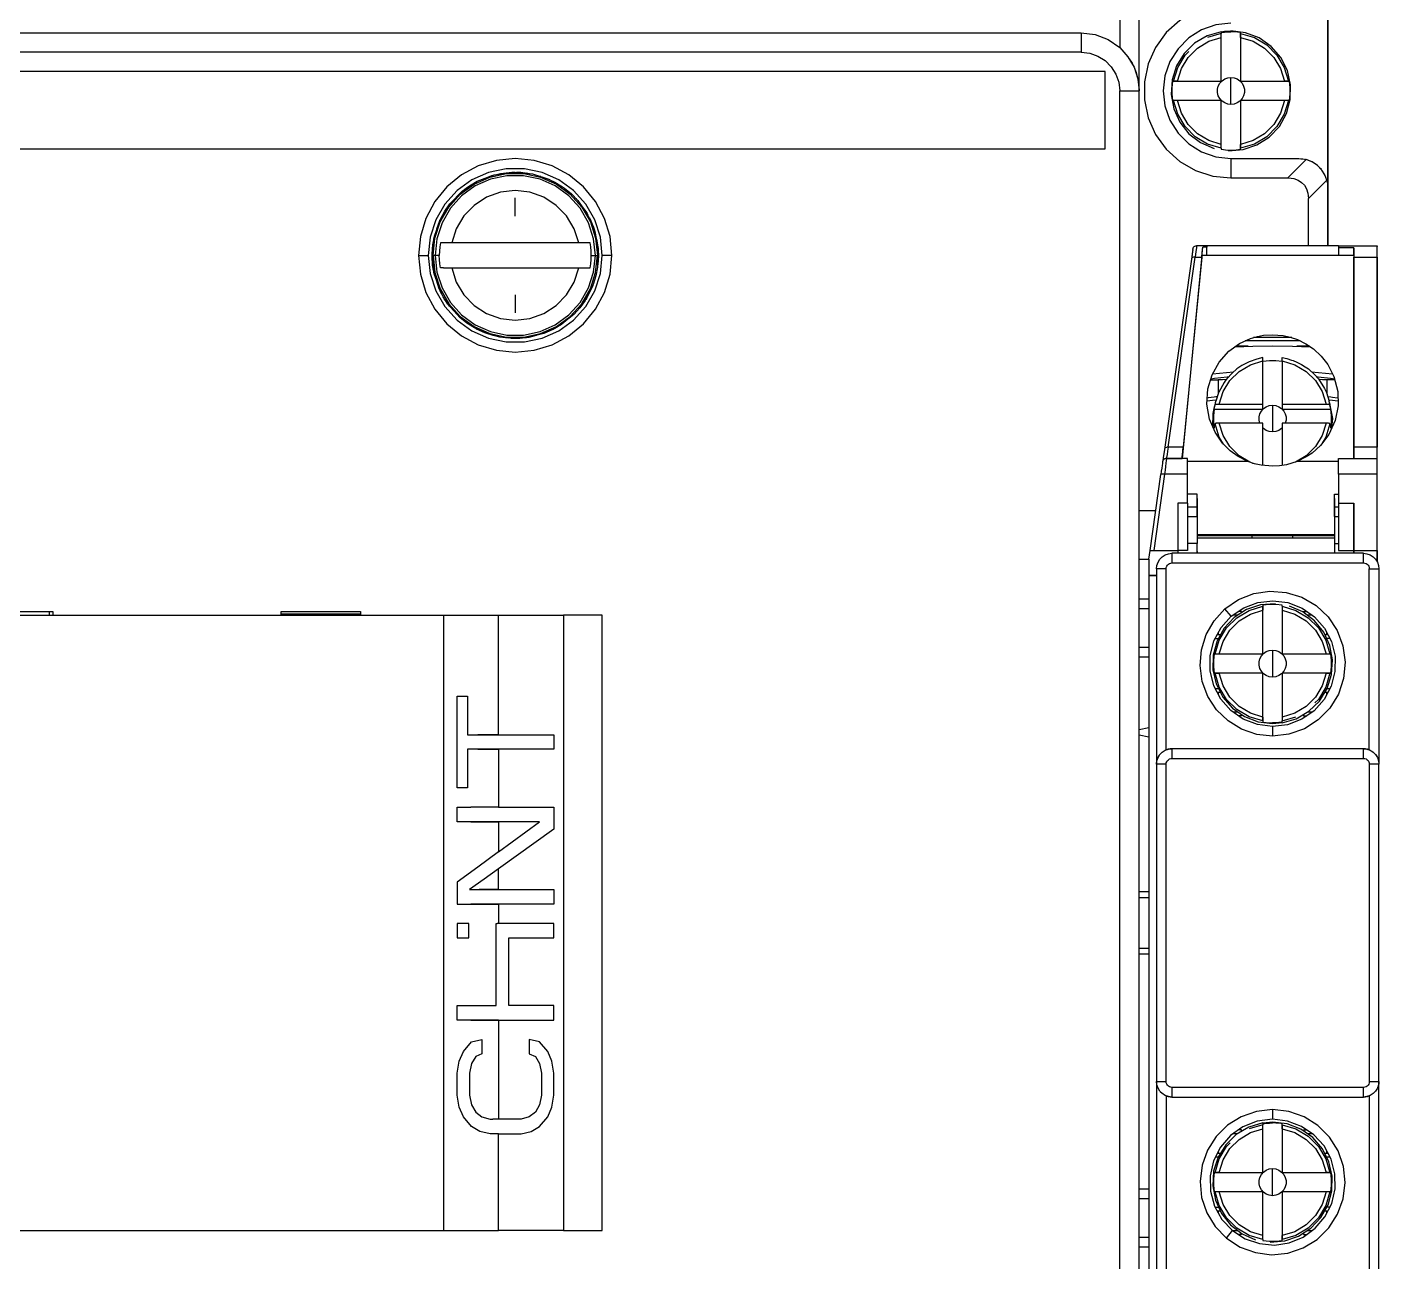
# Model space of a CAD drawing. Header units: millimetres. Extents: x 0 to 125, y 0 to 180.
# Drawn here: x 55.4 to 125.3, y 72.3 to 136.1 of the extents above; entities that cross this region are included whole.
import ezdxf

# ---------------------------------------------------------------- set-up
doc = ezdxf.new("R2010")
doc.units = ezdxf.units.MM

# ---------------------------------------------------------------- blocks, each defined once
blk = doc.blocks.new('CHINT_7200accf6e0c55f6a13e2ec68f27ea84_FACE_0')
at = {"color": 141, "linetype": 'Continuous', "true_color": 0x40d9ff}
for p, q in [((117.15, 135.859), (117.156, 135.82)), ((117.65, 135.9), (117.65, 135.86)), ((118.15, 135.563), (118.15, 135.766)), ((112.9, 46.8), (112.9, 132.8)), ((114.887, 133.3), (114.684, 133.3)), ((120.616, 133.3), (120.413, 133.3)), ((114.887, 132.3), (114.684, 132.3)), ((120.616, 132.3), (120.413, 132.3)), ((117.15, 129.834), (117.15, 130.037)), ((118.15, 129.834), (118.15, 130.037)), ((81.974, 128.373), (81.868, 128.401)), ((80.65, 126.332), (80.65, 127.278)), ((84.361, 124.95), (76.939, 124.95)), ((116.143, 124.214), (116.192, 124.715)), ((75.65, 124.3), (76.15, 124.3)), ((76.509, 124.3), (76.4, 124.3)), ((84.791, 124.3), (84.9, 124.3)), ((85.65, 124.3), (85.15, 124.3)), ((116.143, 124.214), (115.182, 114.386)), ((76.939, 123.65), (84.361, 123.65)), ((116.024, 123), (116.025, 123)), ((80.65, 122.268), (80.65, 121.322)), ((115.7, 119.685), (115.7, 119.646)), ((115.722, 119.874), (115.719, 119.874)), ((115.739, 120.048), (115.736, 120.048)), ((118.546, 119.6), (117.898, 119.6)), ((121.234, 119.874), (118.382, 119.874)), ((120.793, 120.048), (118.811, 120.048)), ((121.715, 119.6), (121.054, 119.6)), ((115.125, 113.8), (115.182, 114.386)), ((114.265, 113.794), (114.312, 113.8)), ((118.522, 113.649), (115.4, 113.649)), ((118.758, 113.568), (118.924, 113.517)), ((123.2, 113.649), (121.078, 113.649)), ((113.464, 109.05), (114.022, 112.979)), ((115.4, 111.3), (115.9, 111.3)), ((115.9, 111.741), (115.9, 110.8)), ((123, 110.8), (123, 111.741)), ((123, 111.3), (123.2, 111.3)), ((124, 111.5), (124, 108.9)), ((124, 109.05), (124, 111.5)), ((113.755, 111.1), (112.9, 111.1)), ((115.4, 110.8), (115.9, 110.8)), ((123, 110.8), (123.2, 110.8)), ((123, 109.85), (115.9, 109.85)), ((123, 109.8), (115.9, 109.8)), ((118.75, 109.7), (118.75, 109.8)), ((120.85, 109.7), (120.85, 109.8)), ((124, 109.8), (124, 108.9)), ((113.4, 108.6), (113.464, 109.05)), ((115.9, 109.7), (123, 109.7)), ((124, 108.9), (124, 109.05)), ((112.9, 108.6), (113.4, 108.6)), ((113.4, 108.6), (113.4, 107.75)), ((115.7, 108.9), (115.7, 108.9)), ((115.9, 108.986), (115.9, 108.9)), ((123.7, 108.9), (123.7, 108.9)), ((113.4, 107.75), (113.413, 107.75)), ((113.4, 107.75), (113.4, 71.85)), ((112.9, 106.55), (113.4, 106.55)), ((56.55, 105.9), (56.55, 105.7)), ((72.65, 105.75), (68.55, 105.75)), ((76.933, 105.7), (76.933, 73.9)), ((112.9, 106.05), (113.4, 106.05)), ((117.663, 105.649), (117.334, 106.025)), ((117.999, 105.7), (117.739, 105.7)), ((119.3, 106.166), (119.3, 105.963)), ((120.3, 106.166), (120.3, 105.963)), ((121.855, 105.7), (121.596, 105.7)), ((116.837, 104.5), (117.002, 104.5)), ((116.944, 104.7), (117.114, 104.7)), ((116.992, 104.791), (116.992, 104.7)), ((122.498, 104.7), (122.657, 104.7)), ((122.761, 104.5), (122.589, 104.5)), ((122.608, 104.7), (122.608, 104.794)), ((112.9, 104.05), (113.4, 104.05)), ((112.9, 103.55), (113.4, 103.55)), ((116.834, 103.7), (117.037, 103.7)), ((122.563, 103.7), (122.766, 103.7)), ((116.834, 102.7), (117.037, 102.7)), ((122.563, 102.7), (122.766, 102.7)), ((117.009, 101.9), (116.84, 101.9)), ((117.111, 101.7), (116.944, 101.7)), ((116.992, 101.7), (116.992, 101.607)), ((122.657, 101.7), (122.49, 101.7)), ((122.608, 101.607), (122.608, 101.7)), ((122.762, 101.9), (122.613, 101.9)), ((117.744, 100.7), (118.006, 100.7)), ((121.62, 100.7), (121.858, 100.7)), ((119.3, 100.437), (119.3, 100.234)), ((119.8, 100.1), (119.8, 100.14)), ((119.8, 99.95), (119.8, 99.45)), ((120.3, 100.141), (120.294, 100.18)), ((112.9, 99.8), (113.4, 99.9)), ((113.4, 99.4), (112.9, 99.5)), ((113.9, 98.385), (113.9, 98.38)), ((125.2, 98.384), (125.2, 98.38)), ((125.3, 81.6), (125.3, 98)), ((113.4, 91.4), (112.9, 91.4)), ((113.4, 91.1), (112.9, 91.1)), ((112.9, 88.5), (113.4, 88.5)), ((112.9, 88.2), (113.4, 88.2)), ((113.9, 81.22), (113.9, 81.216)), ((125.2, 81.22), (125.2, 81.215)), ((124, 80.8), (124, 80.8)), ((119.8, 80.15), (119.8, 79.65)), ((119.3, 79.459), (119.306, 79.42)), ((119.8, 79.5), (119.8, 79.46)), ((120.3, 79.163), (120.3, 79.366)), ((117.98, 78.9), (117.748, 78.9)), ((121.861, 78.9), (121.594, 78.9)), ((116.843, 77.7), (116.987, 77.7)), ((116.944, 77.9), (117.11, 77.9)), ((116.992, 77.996), (116.992, 77.9)), ((122.489, 77.9), (122.657, 77.9)), ((122.591, 77.7), (122.765, 77.7)), ((122.608, 77.9), (122.608, 77.992)), ((117.037, 76.9), (116.834, 76.9)), ((122.766, 76.9), (122.563, 76.9)), ((112.9, 76.05), (113.4, 76.05)), ((112.9, 75.55), (113.4, 75.55)), ((117.037, 75.9), (116.834, 75.9)), ((122.766, 75.9), (122.563, 75.9)), ((116.83, 75.1), (117.011, 75.1)), ((117.102, 74.9), (116.943, 74.9)), ((116.992, 74.9), (116.992, 74.812)), ((122.658, 74.9), (122.486, 74.9)), ((122.758, 75.1), (122.598, 75.1)), ((122.608, 74.801), (122.608, 74.9)), ((112.9, 73.55), (113.4, 73.55)), ((117.412, 73.509), (117.731, 73.894)), ((117.725, 73.9), (118.004, 73.9)), ((119.3, 73.434), (119.3, 73.637)), ((120.3, 73.434), (120.3, 73.637)), ((121.601, 73.9), (121.849, 73.9)), ((112.9, 73.05), (113.4, 73.05))]:
    blk.add_line(p, q, dxfattribs=at)
for points in [[(122.65, 141.3), (122.65, 137.8), (122.65, 127.8)], [(112.9, 132.8), (112.9, 139.8), (111.9, 139.8), (111.9, 135.036)], [(122.65, 127.8), (122.65, 124.8), (122.65, 137.8)], [(117.65, 137.3), (116.714, 137.202), (115.82, 136.911), (115.005, 136.441), (114.306, 135.811), (113.753, 135.05), (113.37, 134.191), (113.175, 133.27), (113.175, 132.33), (113.37, 131.409), (113.753, 130.55), (114.306, 129.789), (115.005, 129.159), (115.82, 128.689), (116.714, 128.398), (117.65, 128.3)], [(117.65, 136.3), (116.871, 136.212), (116.131, 135.953), (115.468, 135.536), (114.914, 134.982), (114.497, 134.319), (114.238, 133.579), (114.15, 132.8), (114.238, 132.021), (114.497, 131.281), (114.914, 130.618), (115.468, 130.064), (116.131, 129.647), (116.871, 129.388), (117.65, 129.3)], [(109.9, 134.8), (15.4, 134.8), (15.4, 135.8), (109.9, 135.8), (109.9, 134.8)], [(109.9, 135.8), (110.623, 135.712), (111.303, 135.452), (111.9, 135.036)], [(117.15, 135.859), (116.423, 135.647), (115.77, 135.265), (115.228, 134.735), (114.831, 134.091), (114.603, 133.369), (114.556, 132.613), (114.693, 131.869), (115.007, 131.18), (115.479, 130.587), (116.08, 130.127), (116.775, 129.826)], [(117.15, 135.563), (117.15, 135.766), (116.439, 135.553)], [(117.15, 135.859), (117.316, 135.882), (117.483, 135.895), (117.65, 135.9)], [(117.156, 135.82), (117.154, 135.82), (117.152, 135.819), (117.15, 135.819), (117.15, 135.766)], [(117.15, 135.563), (117.15, 135.602), (117.15, 135.639), (117.15, 135.68), (117.15, 135.715), (117.15, 135.741), (117.15, 135.759), (117.15, 135.766)], [(117.156, 135.82), (117.32, 135.842), (117.485, 135.856), (117.65, 135.86)], [(117.522, 129.703), (118.276, 129.764), (118.994, 130.006), (119.631, 130.415), (120.15, 130.967), (120.52, 131.627), (120.718, 132.358), (120.734, 133.115), (120.566, 133.853), (120.223, 134.528), (119.728, 135.101), (119.108, 135.536), (118.401, 135.808), (117.65, 135.9)], [(118.15, 135.766), (118.15, 135.819), (117.984, 135.842), (117.817, 135.855), (117.65, 135.86)], [(118.15, 135.766), (118.15, 135.761), (118.15, 135.748), (118.15, 135.724), (118.15, 135.693), (118.15, 135.653), (118.15, 135.609), (118.15, 135.563)], [(118.15, 135.766), (118.861, 135.553), (119.498, 135.173), (120.023, 134.648), (120.403, 134.011), (120.616, 133.3)], [(111.9, 135.036), (112.26, 134.653), (112.292, 134.603)], [(111.9, 135.036), (112.323, 134.569), (112.639, 134.025), (112.834, 133.426), (112.9, 132.8)], [(114.887, 133.3), (117.15, 133.3), (117.15, 135.563)], [(114.887, 133.3), (115.088, 133.949), (115.439, 134.531), (115.919, 135.011), (116.501, 135.362), (117.15, 135.563)], [(118.15, 135.563), (118.15, 133.3), (120.413, 133.3)], [(118.15, 135.563), (118.799, 135.362), (119.381, 135.011), (119.861, 134.531), (120.212, 133.949), (120.413, 133.3)], [(109.9, 134.8), (110.345, 134.75), (110.768, 134.602), (111.147, 134.364), (111.464, 134.047), (111.702, 133.668), (111.85, 133.245), (111.9, 132.8)], [(112.386, 134.459), (112.538, 134.229), (112.591, 134.108)], [(114.684, 133.3), (114.897, 134.011), (115.277, 134.648), (115.463, 134.828)], [(111.15, 129.8), (111.15, 133.8), (14.15, 133.8), (14.15, 126.8), (34.15, 126.8), (35.882, 129.8), (111.15, 129.8)], [(112.674, 133.915), (112.743, 133.757), (112.798, 133.538)], [(117.65, 132.1), (117.482, 132.12), (117.325, 132.18), (117.186, 132.276), (117.074, 132.402), (116.995, 132.552), (116.955, 132.716), (116.955, 132.884), (116.995, 133.048), (117.074, 133.198), (117.186, 133.324), (117.325, 133.42), (117.482, 133.48), (117.65, 133.5)], [(117.65, 133.5), (117.818, 133.48), (117.975, 133.42), (118.114, 133.324), (118.226, 133.198), (118.305, 133.048), (118.345, 132.884), (118.345, 132.716), (118.305, 132.552), (118.226, 132.402), (118.114, 132.276), (117.975, 132.18), (117.818, 132.12), (117.65, 132.1)], [(117.65, 132.1), (117.65, 132.8), (117.65, 133.5)], [(112.9, 46.8), (111.9, 46.8), (111.9, 132.8), (112.9, 132.8)], [(112.84, 133.364), (112.862, 133.278), (112.9, 132.8)], [(114.684, 133.3), (114.631, 133.3), (114.595, 132.967), (114.595, 132.633), (114.631, 132.3), (114.684, 132.3)], [(114.684, 133.3), (114.689, 133.3), (114.702, 133.3), (114.726, 133.3), (114.757, 133.3), (114.797, 133.3), (114.841, 133.3), (114.887, 133.3)], [(120.413, 133.3), (120.452, 133.3), (120.489, 133.3), (120.53, 133.3), (120.565, 133.3), (120.591, 133.3), (120.609, 133.3), (120.616, 133.3)], [(120.616, 132.3), (120.669, 132.3), (120.705, 132.633), (120.705, 132.967), (120.669, 133.3), (120.616, 133.3)], [(114.887, 132.3), (114.848, 132.3), (114.811, 132.3), (114.77, 132.3), (114.735, 132.3), (114.709, 132.3), (114.691, 132.3), (114.684, 132.3)], [(117.15, 129.834), (116.439, 130.047), (115.802, 130.427), (115.277, 130.952), (114.897, 131.589), (114.684, 132.3)], [(117.15, 130.037), (117.15, 132.3), (114.887, 132.3)], [(117.15, 130.037), (116.501, 130.238), (115.919, 130.589), (115.439, 131.069), (115.088, 131.651), (114.887, 132.3)], [(120.413, 132.3), (118.15, 132.3), (118.15, 130.037)], [(120.413, 132.3), (120.212, 131.651), (119.861, 131.069), (119.381, 130.589), (118.799, 130.238), (118.15, 130.037)], [(120.616, 132.3), (120.403, 131.589), (120.023, 130.952), (119.498, 130.427), (118.861, 130.047), (118.15, 129.834)], [(120.616, 132.3), (120.611, 132.3), (120.598, 132.3), (120.574, 132.3), (120.543, 132.3), (120.503, 132.3), (120.459, 132.3), (120.413, 132.3)], [(117.15, 129.834), (117.15, 129.839), (117.15, 129.852), (117.15, 129.876), (117.15, 129.907), (117.15, 129.947), (117.15, 129.991), (117.15, 130.037)], [(118.15, 130.037), (118.15, 129.998), (118.15, 129.961), (118.15, 129.92), (118.15, 129.885), (118.15, 129.859), (118.15, 129.841), (118.15, 129.834)], [(85.65, 124.3), (85.554, 125.275), (85.269, 126.213), (84.807, 127.078), (84.185, 127.835), (83.428, 128.457), (82.563, 128.919), (81.625, 129.204), (80.65, 129.3), (79.675, 129.204), (78.737, 128.919), (77.872, 128.457), (77.115, 127.835), (76.493, 127.078), (76.031, 126.213), (75.746, 125.275), (75.65, 124.3)], [(117.15, 129.834), (117.15, 129.781), (117.483, 129.745), (117.817, 129.745), (118.15, 129.781), (118.15, 129.834)], [(117.65, 129.3), (117.65, 128.3), (120.589, 128.3), (121.538, 129.249)], [(117.65, 129.3), (121.15, 129.3), (121.26, 129.296), (121.369, 129.284), (121.538, 129.249)], [(85.15, 124.3), (85.052, 125.236), (84.761, 126.13), (84.291, 126.945), (83.661, 127.644), (82.9, 128.197), (82.041, 128.58), (81.12, 128.775), (80.18, 128.775), (79.259, 128.58), (78.4, 128.197), (77.639, 127.644), (77.009, 126.945), (76.539, 126.13), (76.248, 125.236), (76.15, 124.3)], [(80.65, 128.527), (80.65, 128.554), (80.65, 128.58), (80.65, 128.595), (80.65, 128.6), (81.542, 128.507), (82.394, 128.23), (83.195, 127.766), (83.553, 127.472), (83.878, 127.141), (84.411, 126.385), (84.613, 125.968), (84.77, 125.531), (84.938, 124.621), (84.907, 123.696), (84.818, 123.241), (84.679, 122.799), (84.265, 121.971), (83.993, 121.596), (83.683, 121.251), (82.961, 120.673), (82.557, 120.446), (82.131, 120.263), (81.233, 120.04), (80.307, 120.014), (79.848, 120.075), (79.398, 120.186), (78.547, 120.55), (78.155, 120.798), (77.792, 121.087), (77.171, 121.772), (76.919, 122.161), (76.711, 122.576), (76.433, 123.458), (76.351, 124.38), (76.384, 124.843), (76.468, 125.299), (76.778, 126.17), (77.002, 126.576), (77.268, 126.956), (77.914, 127.618), (78.288, 127.893), (78.688, 128.126), (79.552, 128.457), (80.467, 128.596), (80.65, 128.594)], [(121.499, 129.257), (121.484, 129.262), (121.46, 129.265)], [(122.599, 128.188), (122.499, 128.455), (122.354, 128.695), (122.128, 128.937), (121.854, 129.125), (121.538, 129.249)], [(121.826, 129.136), (121.801, 129.151), (121.665, 129.199)], [(122.105, 128.953), (122.085, 128.973), (121.971, 129.045)], [(122.336, 128.714), (122.323, 128.735), (122.229, 128.829)], [(76.4, 124.3), (76.493, 125.184), (76.767, 126.029), (77.212, 126.798), (77.806, 127.458), (78.525, 127.981), (79.337, 128.342), (80.206, 128.527), (81.094, 128.527), (81.963, 128.342), (82.775, 127.981), (83.494, 127.458), (84.088, 126.798), (84.533, 126.029), (84.807, 125.184), (84.9, 124.3)], [(84.791, 124.3), (84.7, 125.161), (84.433, 125.984), (84, 126.734), (83.421, 127.377), (82.72, 127.886), (81.93, 128.238), (81.083, 128.418), (80.217, 128.418), (79.37, 128.238), (78.58, 127.886), (77.879, 127.377), (77.3, 126.734), (76.867, 125.984), (76.6, 125.161), (76.509, 124.3)], [(78.434, 127.978), (78.578, 128.068), (78.612, 128.082)], [(79.063, 128.27), (79.433, 128.424), (79.518, 128.444)], [(79.611, 128.466), (79.884, 128.531), (80.344, 128.589), (80.406, 128.587)], [(80.714, 128.593), (80.931, 128.591), (81.391, 128.536), (81.464, 128.515)], [(81.209, 128.557), (81.268, 128.555), (81.304, 128.546)], [(81.948, 128.375), (82.28, 128.279), (82.358, 128.242)], [(82.446, 128.2), (82.699, 128.08), (83.094, 127.838), (83.141, 127.797)], [(120.589, 128.3), (120.755, 128.291), (120.905, 128.266), (121.123, 128.19), (121.303, 128.074), (121.447, 127.923), (121.557, 127.737), (121.626, 127.511), (121.65, 127.239)], [(121.65, 124.8), (121.65, 127.239), (122.599, 128.188)], [(122.509, 128.428), (122.501, 128.451), (122.5, 128.453)], [(122.599, 128.188), (122.623, 128.083), (122.64, 127.976), (122.65, 127.8)], [(122.613, 128.125), (122.612, 128.134), (122.61, 128.142)], [(83.932, 124.95), (83.698, 125.679), (83.305, 126.335), (82.773, 126.885), (82.13, 127.3), (81.41, 127.558), (80.65, 127.645), (79.89, 127.558), (79.17, 127.3), (78.527, 126.885), (77.995, 126.335), (77.602, 125.679), (77.368, 124.95)], [(77.55, 127.244), (77.82, 127.537), (77.889, 127.591)], [(78.051, 127.718), (78.185, 127.823), (78.238, 127.856)], [(83.749, 127.272), (83.794, 127.233), (83.817, 127.203)], [(77.162, 126.805), (77.192, 126.856), (77.218, 126.884)], [(84.11, 126.812), (84.349, 126.492), (84.39, 126.415)], [(76.602, 125.677), (76.726, 126.058), (76.757, 126.112)], [(84.485, 126.232), (84.564, 126.081), (84.586, 126.023)], [(84.671, 125.808), (84.733, 125.65), (84.74, 125.614)], [(76.435, 125.118), (76.44, 125.177), (76.452, 125.212)], [(84.843, 125.136), (84.927, 124.745), (84.931, 124.658)], [(76.939, 124.95), (76.779, 124.95), (76.749, 124.734), (76.731, 124.518), (76.724, 124.3)], [(77.368, 124.95), (77.139, 124.95), (76.939, 124.95)], [(83.932, 124.95), (83.256, 124.95), (82.562, 124.95), (82.002, 124.95), (81.519, 124.95), (81.267, 124.95), (81.045, 124.95), (80.84, 124.95), (80.639, 124.95), (80.427, 124.95), (80.207, 124.95), (79.962, 124.95), (79.681, 124.95), (79.137, 124.95), (78.502, 124.95), (77.964, 124.95), (77.368, 124.95)], [(84.361, 124.95), (84.161, 124.95), (83.932, 124.95)], [(84.576, 124.3), (84.569, 124.518), (84.551, 124.734), (84.521, 124.95), (84.361, 124.95)], [(84.936, 124.562), (84.95, 124.282), (84.923, 123.819), (84.909, 123.758)], [(115.673, 124.607), (115.601, 124.101), (114.205, 114.272)], [(115.673, 124.607), (115.662, 124.533), (115.637, 124.359), (115.601, 124.101)], [(115.673, 124.607), (115.676, 124.628), (115.688, 124.674), (115.711, 124.716), (115.743, 124.751), (115.782, 124.778), (115.826, 124.794), (115.874, 124.8)], [(115.874, 124.8), (115.871, 124.777), (115.86, 124.694), (115.835, 124.501), (115.799, 124.214)], [(123.2, 124.8), (116.4, 124.8), (115.874, 124.8)], [(116.143, 124.214), (116.18, 124.595), (116.192, 124.715)], [(116.143, 124.214), (116.164, 124.428), (116.18, 124.595)], [(116.4, 124.3), (116.4, 124.715), (116.192, 124.715)], [(116.4, 124.8), (116.4, 124.791), (116.4, 124.762), (116.4, 124.715)], [(123.2, 124.8), (125.2, 124.8), (125.2, 124.762)], [(123.2, 124.8), (123.2, 124.787), (123.2, 124.748), (123.2, 124.684)], [(124, 124.684), (123.2, 124.684), (123.2, 124.3)], [(124, 124.684), (124, 124.3), (124, 124.564), (124, 124.684)], [(124, 124.564), (124, 124.407), (124, 124.214)], [(125.2, 109.05), (125.2, 108.48), (125.2, 124.762)], [(125.2, 124.214), (125.2, 124.463), (125.2, 124.648), (125.2, 124.762)], [(75.65, 124.3), (75.746, 123.325), (76.031, 122.387), (76.493, 121.522), (77.115, 120.765), (77.872, 120.143), (78.737, 119.681), (79.675, 119.396), (80.65, 119.3), (81.625, 119.396), (82.563, 119.681), (83.428, 120.143), (84.185, 120.765), (84.807, 121.522), (85.269, 122.387), (85.554, 123.325), (85.65, 124.3)], [(76.15, 124.3), (76.248, 123.364), (76.539, 122.47), (77.009, 121.655), (77.639, 120.956), (78.4, 120.403), (79.259, 120.02), (80.18, 119.825), (81.12, 119.825), (82.041, 120.02), (82.9, 120.403), (83.661, 120.956), (84.291, 121.655), (84.761, 122.47), (85.052, 123.364), (85.15, 124.3)], [(76.428, 123.517), (76.38, 123.794), (76.35, 124.256), (76.356, 124.318)], [(76.4, 124.3), (76.493, 123.416), (76.767, 122.571), (77.212, 121.802), (77.806, 121.142), (78.525, 120.619), (79.337, 120.258), (80.206, 120.073), (81.094, 120.073), (81.963, 120.258), (82.775, 120.619), (83.494, 121.142), (84.088, 121.802), (84.533, 122.571), (84.807, 123.416), (84.9, 124.3)], [(76.509, 124.3), (76.6, 123.439), (76.867, 122.616), (77.3, 121.866), (77.879, 121.223), (78.58, 120.714), (79.37, 120.362), (80.217, 120.182), (81.083, 120.182), (81.93, 120.362), (82.72, 120.714), (83.421, 121.223), (84, 121.866), (84.433, 122.616), (84.7, 123.439), (84.791, 124.3)], [(76.724, 124.3), (76.619, 124.3), (76.547, 124.3), (76.509, 124.3)], [(76.939, 123.65), (76.779, 123.65), (76.749, 123.866), (76.731, 124.082), (76.724, 124.3)], [(84.361, 123.65), (84.521, 123.65), (84.551, 123.866), (84.569, 124.082), (84.576, 124.3)], [(84.576, 124.3), (84.681, 124.3), (84.753, 124.3), (84.791, 124.3)], [(115.182, 114.386), (114.403, 114.386), (115.799, 124.214), (116.143, 124.214)], [(124, 124.3), (116.151, 124.3), (115.133, 113.8)], [(115.799, 124.214), (115.75, 124.213), (115.705, 124.204), (115.665, 124.187), (115.633, 124.163), (115.611, 124.134), (115.601, 124.101)], [(124, 114.386), (124, 124.214), (125.2, 124.214), (125.2, 114.386), (124, 114.386)], [(124, 124.214), (124, 113.8), (124, 113.838), (124, 113.952), (124, 114.137), (124, 114.386)], [(76.59, 122.959), (76.459, 123.337), (76.444, 123.423)], [(76.939, 123.65), (77.139, 123.65), (77.368, 123.65)], [(77.368, 123.65), (78.044, 123.65), (78.738, 123.65), (79.298, 123.65), (79.781, 123.65), (80.033, 123.65), (80.255, 123.65), (80.46, 123.65), (80.661, 123.65), (80.873, 123.65), (81.093, 123.65), (81.338, 123.65), (81.619, 123.65), (82.163, 123.65), (82.798, 123.65), (83.336, 123.65), (83.932, 123.65)], [(77.368, 123.65), (77.602, 122.921), (77.995, 122.265), (78.527, 121.715), (79.17, 121.3), (79.89, 121.042), (80.65, 120.955), (81.41, 121.042), (82.13, 121.3), (82.773, 121.715), (83.305, 122.265), (83.698, 122.921), (83.932, 123.65)], [(83.932, 123.65), (84.161, 123.65), (84.361, 123.65)], [(76.843, 122.313), (76.763, 122.462), (76.75, 122.497)], [(84.653, 122.746), (84.548, 122.486), (84.33, 122.076), (84.293, 122.027)], [(84.734, 122.974), (84.721, 122.916), (84.698, 122.858)], [(77.079, 121.915), (76.983, 122.055), (76.953, 122.109)], [(77.522, 121.385), (77.246, 121.673), (77.196, 121.745)], [(77.936, 120.972), (77.887, 121.005), (77.861, 121.032)], [(83.368, 121), (83.064, 120.742), (82.989, 120.697)], [(83.806, 121.388), (83.77, 121.341), (83.741, 121.317)], [(79.343, 120.21), (79.077, 120.298), (78.655, 120.491), (78.604, 120.525)], [(82.401, 120.379), (82.247, 120.307), (82.211, 120.297)], [(82.813, 120.59), (82.667, 120.502), (82.611, 120.476)], [(79.576, 120.143), (79.517, 120.152), (79.458, 120.171)], [(81.173, 120.038), (80.894, 120.007), (80.431, 120.006), (80.369, 120.015)], [(81.74, 120.166), (81.355, 120.058), (81.269, 120.049)], [(118.522, 113.649), (118.015, 113.907), (117.61, 114.199), (117.209, 114.598), (116.824, 115.156), (116.539, 115.836), (116.406, 116.601), (116.455, 117.41), (116.67, 118.128), (117.038, 118.783), (117.54, 119.34), (118.085, 119.736), (118.657, 120.002), (119.014, 120.108), (119.334, 120.168), (119.8, 120.2), (120.352, 120.155), (120.716, 120.074), (121.09, 119.946), (121.526, 119.729), (121.91, 119.466), (122.31, 119.094), (122.65, 118.654), (122.965, 118.042), (123.167, 117.272), (123.189, 116.522), (123.038, 115.764), (122.711, 115.043), (122.279, 114.473), (121.845, 114.083), (121.544, 113.882), (121.078, 113.649)], [(117.849, 119.564), (118.772, 119.612), (119.8, 119.629), (120.828, 119.612), (121.768, 119.564)], [(119.3, 118.844), (119.3, 118.882), (119.3, 118.917), (119.3, 118.954), (119.3, 118.982), (119.3, 119.002), (119.3, 119.012), (119.3, 119.013), (118.978, 118.941), (118.59, 118.803), (118.217, 118.61), (117.953, 118.429), (117.704, 118.216), (117.43, 117.914), (117.429, 117.913), (117.356, 117.817), (117.3, 117.737), (117.025, 117.233), (117.007, 117.193), (116.872, 116.767)], [(117.037, 116.616), (119.3, 116.616), (119.3, 118.844)], [(117.037, 116.616), (117.238, 117.255), (117.589, 117.828), (118.069, 118.301), (118.651, 118.647), (119.3, 118.844)], [(119.3, 118.836), (119.633, 118.872), (119.967, 118.872), (120.3, 118.836)], [(120.3, 118.844), (120.3, 118.889), (120.3, 118.93), (120.3, 118.964), (120.3, 118.99), (120.3, 119.006), (120.3, 119.012), (120.3, 119.013), (120.537, 118.964), (120.784, 118.891), (120.87, 118.86), (120.905, 118.847), (121.014, 118.802), (121.016, 118.801), (121.022, 118.798), (121.299, 118.66), (121.486, 118.544), (121.649, 118.428), (121.65, 118.427), (121.967, 118.145), (122.172, 117.912), (122.489, 117.418), (122.553, 117.284), (122.586, 117.205), (122.728, 116.767)], [(120.3, 118.844), (120.3, 116.616), (122.563, 116.616)], [(120.3, 118.844), (120.949, 118.647), (121.531, 118.301), (122.011, 117.828), (122.362, 117.255), (122.563, 116.616)], [(116.699, 118.18), (117.421, 118.253), (117.776, 118.277)], [(121.817, 118.278), (122.179, 118.253), (122.894, 118.18)], [(116.592, 117.868), (116.992, 117.864), (116.992, 117.146)], [(116.61, 117.926), (116.806, 117.953), (117.447, 118.02), (117.531, 118.026)], [(117.4, 117.876), (117.218, 117.866), (116.992, 117.864)], [(122.072, 118.025), (122.153, 118.02), (122.794, 117.953), (122.996, 117.925)], [(122.608, 117.864), (122.382, 117.866), (122.195, 117.876)], [(123.011, 117.868), (122.608, 117.864), (122.608, 117.14)], [(116.889, 116.82), (116.699, 116.801), (116.416, 116.761)], [(116.942, 116.988), (116.871, 116.981), (116.788, 116.971), (116.785, 116.97), (116.478, 116.93), (116.425, 116.923)], [(116.717, 115.412), (116.732, 116.125), (116.782, 116.387), (116.8, 116.465), (116.813, 116.519), (116.819, 116.545), (116.826, 116.573), (116.866, 116.742), (116.872, 116.767)], [(116.781, 116.355), (116.834, 116.582), (116.872, 116.767)], [(123.177, 116.923), (123.151, 116.926), (122.9, 116.96), (122.818, 116.97), (122.657, 116.987)], [(123.182, 116.761), (122.901, 116.801), (122.711, 116.82)], [(122.819, 116.355), (122.766, 116.582), (122.728, 116.767)], [(122.869, 115.39), (122.908, 115.876), (122.818, 116.386), (122.796, 116.478), (122.784, 116.529), (122.769, 116.593), (122.744, 116.7), (122.728, 116.767)], [(116.781, 116.355), (116.754, 116.028), (116.745, 115.698), (116.781, 115.371), (116.834, 115.598)], [(116.781, 116.355), (119.3, 116.355), (119.3, 116.616)], [(116.834, 116.582), (116.839, 116.589), (116.852, 116.595), (116.876, 116.602), (116.907, 116.608), (116.947, 116.612), (116.991, 116.615), (117.037, 116.616)], [(119.142, 115.631), (119.105, 115.78), (119.105, 115.946), (119.145, 116.107), (119.224, 116.255), (119.336, 116.379), (119.475, 116.473), (119.632, 116.532), (119.8, 116.552)], [(119.8, 116.552), (119.968, 116.532), (120.125, 116.473), (120.264, 116.379), (120.376, 116.255), (120.455, 116.107), (120.495, 115.946), (120.495, 115.78), (120.458, 115.631)], [(119.8, 116.552), (119.8, 115.776), (119.8, 115.174)], [(120.3, 116.616), (120.3, 116.355), (122.819, 116.355)], [(122.563, 116.616), (122.602, 116.615), (122.639, 116.613), (122.68, 116.609), (122.715, 116.604), (122.741, 116.598), (122.759, 116.59), (122.766, 116.582)], [(122.766, 115.598), (122.819, 115.371), (122.855, 115.698), (122.855, 116.028), (122.819, 116.355)], [(117.037, 115.631), (116.998, 115.63), (116.961, 115.628), (116.92, 115.625), (116.885, 115.619), (116.859, 115.613), (116.841, 115.605), (116.834, 115.598)], [(117.257, 114.55), (117.047, 114.898), (116.834, 115.598)], [(119.3, 113.443), (119.3, 115.631), (117.037, 115.631)], [(118.633, 113.611), (118.069, 113.946), (117.589, 114.419), (117.238, 114.992), (117.037, 115.631)], [(119.8, 115.174), (119.632, 115.194), (119.475, 115.253), (119.336, 115.347), (119.3, 115.387)], [(120.3, 115.387), (120.264, 115.347), (120.125, 115.253), (119.968, 115.194), (119.8, 115.174)], [(122.563, 115.631), (120.3, 115.631), (120.3, 113.441)], [(122.563, 115.631), (122.362, 114.992), (122.011, 114.419), (121.531, 113.946), (120.98, 113.619)], [(122.766, 115.598), (122.553, 114.898), (122.364, 114.585)], [(122.766, 115.598), (122.761, 115.604), (122.748, 115.61), (122.724, 115.617), (122.693, 115.623), (122.653, 115.627), (122.609, 115.63), (122.563, 115.631)], [(114.205, 114.272), (114.173, 114.047), (114.146, 113.855), (114.122, 113.687), (114.114, 113.628)], [(114.403, 114.386), (114.355, 114.385), (114.31, 114.376), (114.27, 114.359), (114.238, 114.335), (114.216, 114.305), (114.205, 114.272)], [(114.312, 113.8), (115.125, 113.8), (115.127, 113.826), (115.134, 113.899), (115.153, 114.091), (115.182, 114.386)], [(114.403, 114.386), (114.371, 114.181), (114.344, 114.006), (114.32, 113.853), (114.312, 113.8)], [(125.2, 113.8), (125.2, 113.838), (125.2, 113.952), (125.2, 114.137), (125.2, 114.386)], [(114.114, 113.628), (114.111, 113.608), (114.102, 113.545), (114.087, 113.44), (114.067, 113.301), (114.045, 113.143), (114.022, 112.979)], [(114.312, 113.8), (114.265, 113.794), (114.22, 113.778), (114.181, 113.751), (114.149, 113.716), (114.126, 113.674), (114.114, 113.628)], [(114.312, 113.8), (114.309, 113.775), (114.3, 113.696), (114.285, 113.564), (114.265, 113.391), (114.243, 113.193), (114.22, 112.989)], [(115.4, 112.989), (115.4, 113.208), (115.4, 113.405), (115.4, 113.571), (115.4, 113.696), (115.4, 113.774), (115.4, 113.8), (114.312, 113.8)], [(121.078, 113.649), (120.523, 113.477), (120.166, 113.419), (119.8, 113.4), (119.219, 113.449), (118.866, 113.53), (118.522, 113.649)], [(123.2, 112.989), (123.2, 113.208), (123.2, 113.405), (123.2, 113.571), (123.2, 113.696), (123.2, 113.774), (123.2, 113.8), (125.2, 113.8)], [(125.2, 112.989), (125.2, 113.208), (125.2, 113.405), (125.2, 113.571), (125.2, 113.696), (125.2, 113.774), (125.2, 113.8)], [(115.4, 111.5), (115.4, 112.989), (114.22, 112.989), (113.661, 109.05)], [(114.22, 112.989), (114.176, 112.994), (114.135, 112.997), (114.098, 112.997), (114.067, 112.996), (114.043, 112.992), (114.028, 112.986), (114.022, 112.979)], [(124, 109.05), (125.2, 109.05), (125.2, 112.989), (123.2, 112.989), (123.2, 111.5), (124, 111.5)], [(115.9, 111.741), (115.9, 111.958), (115.4, 111.958)], [(123, 111.741), (123, 111.958), (123.2, 111.958)], [(115.4, 111.5), (114.9, 111.5), (114.9, 109.05)], [(115.4, 111.5), (115.4, 109.05), (114.9, 109.05)], [(115.9, 111.3), (115.9, 111.33), (115.9, 111.417), (115.9, 111.557), (115.9, 111.741)], [(115.9, 110.8), (115.9, 110.969), (115.9, 111.109), (115.9, 111.214), (115.9, 111.278), (115.9, 111.3)], [(123, 111.741), (123, 111.557), (123, 111.417), (123, 111.33), (123, 111.3)], [(123, 111.3), (123, 111.278), (123, 111.214), (123, 111.109), (123, 110.969), (123, 110.8)], [(123.2, 111.5), (123.2, 109.05), (124, 109.05)], [(115.9, 110.8), (115.9, 109.4), (115.4, 109.4)], [(123, 110.8), (123, 109.4), (123.2, 109.4)], [(113.464, 109.05), (113.466, 109.05), (113.661, 109.05)], [(113.466, 109.05), (113.474, 109.05), (113.49, 109.05), (113.513, 109.05), (113.541, 109.05), (113.573, 109.05), (113.612, 109.05), (113.661, 109.05)], [(113.661, 109.05), (114.9, 109.05), (114.9, 108.9)], [(115.9, 108.986), (115.9, 109.091), (115.9, 109.231), (115.9, 109.4)], [(123, 109.4), (123, 109.231), (123, 109.091), (123, 108.986), (123, 108.922), (123, 108.9)], [(113.8, 108.1), (113.82, 108.278), (113.879, 108.447), (113.975, 108.599), (114.101, 108.725), (114.253, 108.821), (114.422, 108.88), (114.6, 108.9)], [(114.3, 108.1), (114.308, 108.167), (114.33, 108.23), (114.365, 108.287), (114.413, 108.335), (114.47, 108.37), (114.533, 108.392), (114.6, 108.4)], [(124.5, 108.9), (114.6, 108.9), (114.6, 108.4), (124.5, 108.4), (124.5, 108.9)], [(115.9, 108.9), (115.9, 108.922), (115.9, 108.986)], [(124.5, 108.9), (124.678, 108.88), (124.847, 108.821), (124.999, 108.725), (125.125, 108.599), (125.221, 108.447), (125.28, 108.278), (125.3, 108.1)], [(124.5, 108.4), (124.567, 108.392), (124.63, 108.37), (124.687, 108.335), (124.735, 108.287), (124.77, 108.23), (124.792, 108.167), (124.8, 108.1)], [(113.413, 107.75), (113.8, 107.75), (113.789, 107.75), (113.683, 107.75), (113.588, 107.75), (113.509, 107.75), (113.45, 107.75), (113.413, 107.75)], [(114.282, 98.731), (114.3, 98.742), (114.3, 108.1), (113.8, 108.1), (113.8, 98)], [(124.834, 98.725), (124.8, 98.742), (124.8, 108.1), (125.3, 108.1), (125.3, 98)], [(117.334, 106.025), (118.033, 106.508), (118.823, 106.82), (119.663, 106.947), (120.51, 106.882), (121.32, 106.628), (122.053, 106.198), (122.67, 105.614), (123.139, 104.906), (123.438, 104.111), (123.549, 103.269), (123.469, 102.423), (123.2, 101.617), (122.756, 100.893), (122.161, 100.287), (121.445, 99.83), (120.644, 99.546), (119.8, 99.45)], [(119.928, 106.297), (119.174, 106.236), (118.456, 105.994), (117.819, 105.585), (117.3, 105.033), (116.93, 104.373), (116.732, 103.642), (116.716, 102.885), (116.884, 102.147), (117.227, 101.472), (117.722, 100.899), (118.342, 100.464), (119.049, 100.192), (119.8, 100.1)], [(117.663, 105.649), (118.31, 106.088), (119.043, 106.361), (119.819, 106.45), (120.595, 106.351), (121.325, 106.07), (121.966, 105.623), (122.482, 105.035), (122.843, 104.341), (123.028, 103.581), (123.025, 102.799), (122.836, 102.041), (122.471, 101.349), (121.952, 100.764), (121.308, 100.321), (120.576, 100.044), (119.8, 99.95)], [(120.3, 106.166), (120.3, 106.219), (119.967, 106.255), (119.633, 106.255), (119.3, 106.219), (119.3, 106.166)], [(48.367, 105.7), (51.166, 105.7), (54.003, 105.7), (56.869, 105.7), (59.755, 105.7), (62.65, 105.7), (65.545, 105.7), (68.431, 105.7), (71.297, 105.7), (74.134, 105.7), (76.933, 105.7)], [(52.65, 105.7), (52.65, 105.9), (56.75, 105.9), (56.75, 105.7)], [(68.55, 105.7), (68.55, 105.9), (72.65, 105.9), (72.65, 105.7)], [(76.933, 105.7), (77.87, 105.7), (78.825, 105.7), (79.789, 105.7)], [(78.715, 99.525), (79.789, 99.525), (79.789, 105.7), (83.15, 105.7), (83.15, 73.9), (79.789, 73.9), (79.789, 78.9), (79.498, 78.9)], [(83.15, 73.9), (83.595, 73.9), (84.018, 73.9), (84.397, 73.9), (84.714, 73.9), (84.952, 73.9), (85.1, 73.9), (85.15, 73.9), (85.15, 102.2), (85.15, 105.7), (85.1, 105.7), (84.952, 105.7), (84.714, 105.7), (84.397, 105.7), (84.018, 105.7), (83.595, 105.7), (83.15, 105.7)], [(119.8, 99.45), (118.98, 99.541), (118.2, 99.808), (117.498, 100.24), (116.906, 100.815), (116.455, 101.505), (116.165, 102.277), (116.052, 103.094), (116.119, 103.916), (116.365, 104.703), (116.776, 105.418), (117.334, 106.025)], [(119.8, 99.95), (119.02, 100.045), (118.285, 100.325), (117.639, 100.772), (117.12, 101.362), (116.757, 102.059), (116.572, 102.823), (116.576, 103.608), (116.768, 104.37), (117.138, 105.064), (117.663, 105.649)], [(116.834, 103.7), (117.047, 104.411), (117.427, 105.048), (117.952, 105.573), (118.589, 105.953), (119.3, 106.166)], [(117.037, 103.7), (119.3, 103.7), (119.3, 105.963)], [(117.037, 103.7), (117.238, 104.349), (117.589, 104.931), (118.069, 105.411), (118.651, 105.762), (119.3, 105.963)], [(118.2, 105.829), (118.2, 105.9), (118.033, 105.9)], [(118.195, 105.826), (118.199, 105.862), (118.2, 105.9)], [(119.3, 105.963), (119.3, 106.002), (119.3, 106.039), (119.3, 106.08), (119.3, 106.115), (119.3, 106.141), (119.3, 106.159), (119.3, 106.166)], [(120.3, 100.141), (121.027, 100.353), (121.68, 100.735), (122.222, 101.265), (122.619, 101.909), (122.847, 102.631), (122.894, 103.387), (122.757, 104.131), (122.443, 104.82), (121.971, 105.413), (121.37, 105.873), (120.675, 106.174)], [(120.3, 106.166), (120.3, 106.161), (120.3, 106.148), (120.3, 106.124), (120.3, 106.093), (120.3, 106.053), (120.3, 106.009), (120.3, 105.963)], [(120.3, 106.166), (121.011, 105.953), (121.648, 105.573), (122.173, 105.048), (122.553, 104.411), (122.766, 103.7)], [(120.3, 105.963), (120.3, 103.7), (122.563, 103.7)], [(120.3, 105.963), (120.949, 105.762), (121.531, 105.411), (122.011, 104.931), (122.362, 104.349), (122.563, 103.7)], [(121.4, 105.85), (121.4, 105.9), (121.569, 105.9)], [(121.4, 105.9), (121.401, 105.87), (121.402, 105.848)], [(116.834, 103.7), (116.781, 103.7), (116.745, 103.367), (116.745, 103.033), (116.781, 102.7), (116.834, 102.7)], [(116.834, 103.7), (116.839, 103.7), (116.852, 103.7), (116.876, 103.7), (116.907, 103.7), (116.947, 103.7), (116.991, 103.7), (117.037, 103.7)], [(119.8, 102.5), (119.632, 102.52), (119.475, 102.58), (119.336, 102.676), (119.224, 102.802), (119.145, 102.952), (119.105, 103.116), (119.105, 103.284), (119.145, 103.448), (119.224, 103.598), (119.336, 103.724), (119.475, 103.82), (119.632, 103.88), (119.8, 103.9)], [(119.8, 103.9), (119.968, 103.88), (120.125, 103.82), (120.264, 103.724), (120.376, 103.598), (120.455, 103.448), (120.495, 103.284), (120.495, 103.116), (120.455, 102.952), (120.376, 102.802), (120.264, 102.676), (120.125, 102.58), (119.968, 102.52), (119.8, 102.5)], [(119.8, 103.9), (119.8, 103.2), (119.8, 102.5)], [(122.563, 103.7), (122.602, 103.7), (122.639, 103.7), (122.68, 103.7), (122.715, 103.7), (122.741, 103.7), (122.759, 103.7), (122.766, 103.7)], [(122.766, 102.7), (122.819, 102.7), (122.855, 103.033), (122.855, 103.367), (122.819, 103.7), (122.766, 103.7)], [(117.037, 102.7), (116.998, 102.7), (116.961, 102.7), (116.92, 102.7), (116.885, 102.7), (116.859, 102.7), (116.841, 102.7), (116.834, 102.7)], [(119.3, 100.234), (118.589, 100.447), (117.952, 100.827), (117.427, 101.352), (117.047, 101.989), (116.834, 102.7)], [(119.3, 100.437), (119.3, 102.7), (117.037, 102.7)], [(119.3, 100.437), (118.651, 100.638), (118.069, 100.989), (117.589, 101.469), (117.238, 102.051), (117.037, 102.7)], [(122.563, 102.7), (120.3, 102.7), (120.3, 100.437)], [(122.563, 102.7), (122.362, 102.051), (122.011, 101.469), (121.531, 100.989), (120.949, 100.638), (120.3, 100.437)], [(122.766, 102.7), (122.553, 101.989), (122.173, 101.352), (121.987, 101.172)], [(122.766, 102.7), (122.761, 102.7), (122.748, 102.7), (122.724, 102.7), (122.693, 102.7), (122.653, 102.7), (122.609, 102.7), (122.563, 102.7)], [(78.715, 98.775), (78.182, 98.775), (78.182, 96.775), (78.004, 96.775), (77.827, 96.775), (77.65, 96.775), (77.65, 101.525), (77.827, 101.525), (78.004, 101.525), (78.182, 101.525), (78.182, 99.525), (78.715, 99.525)], [(118.2, 100.564), (118.2, 100.5), (118.032, 100.5)], [(118.2, 100.5), (118.199, 100.53), (118.197, 100.561), (118.196, 100.567)], [(119.3, 100.234), (119.3, 100.239), (119.3, 100.252), (119.3, 100.276), (119.3, 100.307), (119.3, 100.347), (119.3, 100.391), (119.3, 100.437)], [(119.3, 100.234), (119.3, 100.181), (119.466, 100.158), (119.633, 100.145), (119.8, 100.14)], [(120.294, 100.18), (120.13, 100.158), (119.965, 100.144), (119.8, 100.14)], [(120.3, 100.141), (120.134, 100.118), (119.967, 100.105), (119.8, 100.1)], [(120.294, 100.18), (120.296, 100.18), (120.298, 100.181), (120.3, 100.181), (120.3, 100.234)], [(120.3, 100.437), (120.3, 100.234), (121.011, 100.447)], [(120.3, 100.437), (120.3, 100.398), (120.3, 100.361), (120.3, 100.32), (120.3, 100.285), (120.3, 100.259), (120.3, 100.241), (120.3, 100.234)], [(121.405, 100.574), (121.401, 100.538), (121.4, 100.5)], [(121.4, 100.571), (121.4, 100.5), (121.568, 100.5)], [(79.789, 99.525), (79.251, 99.525), (78.715, 99.525)], [(79.789, 99.525), (82.65, 99.525), (82.65, 98.775), (79.789, 98.775)], [(78.715, 98.775), (79.789, 98.775), (79.789, 95.775), (78.357, 95.775)], [(79.789, 98.775), (79.251, 98.775), (78.715, 98.775)], [(113.8, 98), (113.82, 98.178), (113.879, 98.347), (113.975, 98.499), (114.101, 98.625), (114.253, 98.721), (114.422, 98.78), (114.6, 98.8)], [(113.981, 98.505), (113.989, 98.517), (114.092, 98.619), (114.099, 98.623)], [(114.414, 98.777), (114.397, 98.774), (114.3, 98.742)], [(114.6, 98.8), (114.498, 98.793), (114.437, 98.782)], [(124.5, 98.8), (114.6, 98.8), (114.6, 98.3), (124.5, 98.3), (124.5, 98.8)], [(124.663, 98.782), (124.602, 98.793), (124.5, 98.8)], [(124.5, 98.8), (124.678, 98.78), (124.847, 98.721), (124.999, 98.625), (125.125, 98.499), (125.221, 98.347), (125.28, 98.178), (125.3, 98)], [(124.8, 98.742), (124.703, 98.774), (124.686, 98.777)], [(124.858, 98.714), (124.893, 98.697), (124.977, 98.643), (124.992, 98.63)], [(125.017, 98.607), (125.088, 98.544), (125.111, 98.513)], [(113.8, 98), (113.803, 98.073), (113.812, 98.143), (113.819, 98.167)], [(113.8, 98), (113.8, 81.6), (114.3, 81.6), (114.3, 98), (113.8, 98)], [(113.827, 98.199), (113.845, 98.264), (113.868, 98.315)], [(113.892, 98.367), (113.904, 98.395), (113.956, 98.469)], [(114.3, 98), (114.308, 98.067), (114.33, 98.13), (114.365, 98.187), (114.413, 98.235), (114.47, 98.27), (114.533, 98.292), (114.6, 98.3)], [(124.5, 98.3), (124.567, 98.292), (124.63, 98.27), (124.687, 98.235), (124.735, 98.187), (124.77, 98.13), (124.792, 98.067), (124.8, 98)], [(125.3, 98), (124.8, 98), (124.8, 81.6), (125.3, 81.6)], [(125.139, 98.477), (125.169, 98.438), (125.22, 98.349)], [(125.223, 98.342), (125.261, 98.247), (125.274, 98.196)], [(125.281, 98.165), (125.289, 98.133), (125.3, 98)], [(78.357, 95.025), (77.65, 95.025), (77.65, 95.775), (78.357, 95.775)], [(79.789, 95.775), (79.071, 95.775), (78.357, 95.775)], [(79.789, 95.775), (82.65, 95.775), (82.65, 94.65), (79.789, 92.6)], [(78.357, 95.025), (79.789, 95.025), (79.789, 93.471)], [(79.789, 95.025), (79.071, 95.025), (78.357, 95.025)], [(79.789, 93.471), (81.905, 95.025), (79.789, 95.025)], [(79.789, 93.471), (78.714, 92.681), (77.65, 91.9), (77.65, 90.775), (78.357, 90.775)], [(79.789, 92.6), (79.037, 92.061), (78.288, 91.525), (78.786, 91.525)], [(78.786, 91.525), (79.789, 91.525), (79.789, 92.6)], [(79.789, 91.525), (79.287, 91.525), (78.786, 91.525)], [(79.789, 91.525), (82.65, 91.525), (82.65, 90.775), (79.789, 90.775)], [(78.357, 90.775), (79.789, 90.775), (79.789, 89.775), (79.711, 89.775)], [(79.789, 90.775), (79.071, 90.775), (78.357, 90.775)], [(78.357, 84.775), (77.65, 84.775), (77.65, 85.525), (78.318, 85.525), (78.993, 85.525), (79.671, 85.525), (79.671, 89.775), (79.711, 89.775)], [(77.849, 89.025), (78.049, 89.025), (78.25, 89.025), (78.25, 89.775), (78.049, 89.775), (77.849, 89.775), (77.65, 89.775), (77.65, 89.025), (77.849, 89.025)], [(79.789, 89.775), (79.75, 89.775), (79.711, 89.775)], [(79.789, 84.775), (82.65, 84.775), (82.65, 85.525), (80.31, 85.525), (80.31, 89.025), (82.65, 89.025), (82.65, 89.775), (79.789, 89.775)], [(78.357, 84.775), (79.789, 84.775), (79.789, 79.65), (79.498, 79.65)], [(79.789, 84.775), (79.071, 84.775), (78.357, 84.775)], [(79.498, 78.9), (79.352, 78.9), (78.82, 79.025), (78.395, 79.275), (77.969, 79.775), (77.756, 80.275), (77.65, 80.9), (77.65, 82.025), (77.756, 82.65), (77.969, 83.15), (78.395, 83.65), (78.927, 83.775), (78.927, 83.025), (78.607, 82.9), (78.395, 82.525), (78.288, 82.025), (78.288, 80.9), (78.395, 80.4), (78.607, 80.025), (78.927, 79.775), (79.352, 79.65), (79.498, 79.65)], [(79.789, 78.9), (80.948, 78.9), (81.48, 79.025), (81.905, 79.275), (82.331, 79.775), (82.544, 80.275), (82.65, 80.9), (82.65, 82.025), (82.544, 82.65), (82.331, 83.15), (81.905, 83.65), (81.373, 83.775), (81.373, 83.025), (81.693, 82.9), (81.905, 82.525), (82.012, 82.025), (82.012, 80.9), (81.905, 80.4), (81.693, 80.025), (81.373, 79.775), (80.948, 79.65), (79.789, 79.65)], [(113.819, 81.435), (113.811, 81.467), (113.8, 81.6), (113.8, 71.5)], [(114.6, 80.8), (114.422, 80.82), (114.253, 80.879), (114.101, 80.975), (113.975, 81.101), (113.879, 81.253), (113.82, 81.422), (113.8, 81.6)], [(113.877, 81.258), (113.839, 81.353), (113.826, 81.404)], [(113.961, 81.123), (113.931, 81.162), (113.88, 81.251)], [(114.083, 80.993), (114.012, 81.056), (113.989, 81.087)], [(114.6, 81.3), (114.533, 81.308), (114.47, 81.33), (114.413, 81.365), (114.365, 81.413), (114.33, 81.47), (114.308, 81.533), (114.3, 81.6)], [(114.6, 80.8), (124.5, 80.8), (124.5, 81.3), (114.6, 81.3), (114.6, 80.8)], [(125.3, 81.6), (125.28, 81.422), (125.221, 81.253), (125.125, 81.101), (124.999, 80.975), (124.847, 80.879), (124.678, 80.82), (124.5, 80.8)], [(124.8, 81.6), (124.792, 81.533), (124.77, 81.47), (124.735, 81.413), (124.687, 81.365), (124.63, 81.33), (124.567, 81.308), (124.5, 81.3)], [(124.818, 80.869), (124.8, 80.858), (124.8, 71.5), (125.3, 71.5), (125.3, 81.6)], [(125.119, 81.095), (125.111, 81.083), (125.008, 80.981), (125.001, 80.977)], [(125.208, 81.233), (125.196, 81.205), (125.144, 81.131)], [(125.273, 81.401), (125.255, 81.336), (125.232, 81.285)], [(125.3, 81.6), (125.297, 81.527), (125.288, 81.457), (125.281, 81.433)], [(114.266, 80.875), (114.3, 80.858), (114.3, 71.5), (113.8, 71.5)], [(114.242, 80.886), (114.207, 80.903), (114.123, 80.957), (114.108, 80.97)], [(114.3, 80.858), (114.397, 80.826), (114.414, 80.823)], [(114.437, 80.818), (114.498, 80.807), (114.6, 80.8)], [(124.5, 80.8), (124.602, 80.807), (124.663, 80.818)], [(124.686, 80.823), (124.703, 80.826), (124.8, 80.858)], [(119.8, 80.15), (118.971, 80.057), (118.183, 79.784), (117.476, 79.343), (116.883, 78.756), (116.434, 78.053), (116.152, 77.269), (116.05, 76.441), (116.134, 75.611), (116.399, 74.82), (116.832, 74.108), (117.412, 73.509)], [(117.412, 73.509), (118.119, 73.048), (118.91, 72.757), (119.747, 72.65), (120.587, 72.733), (121.386, 73.002), (122.105, 73.442), (122.708, 74.033), (123.164, 74.742), (123.449, 75.536), (123.55, 76.374), (123.461, 77.212), (123.187, 78.01), (122.741, 78.726), (122.147, 79.325), (121.434, 79.775), (120.638, 80.055), (119.8, 80.15)], [(79.789, 79.65), (79.643, 79.65), (79.498, 79.65)], [(119.8, 79.65), (119.011, 79.553), (118.27, 79.267), (117.62, 78.81), (117.1, 78.209), (116.742, 77.5), (116.566, 76.725), (116.584, 75.93), (116.794, 75.164), (117.184, 74.471), (117.731, 73.894)], [(119.3, 79.459), (118.573, 79.247), (117.92, 78.865), (117.378, 78.335), (116.981, 77.691), (116.753, 76.969), (116.706, 76.213), (116.843, 75.469), (117.157, 74.78), (117.629, 74.187), (118.23, 73.727), (118.925, 73.426)], [(117.037, 76.9), (119.3, 76.9), (119.3, 79.163)], [(117.037, 76.9), (117.238, 77.549), (117.589, 78.131), (118.069, 78.611), (118.651, 78.962), (119.3, 79.163)], [(117.731, 73.894), (118.384, 73.475), (119.118, 73.222), (119.892, 73.151), (120.66, 73.266), (121.379, 73.559), (122.007, 74.015), (122.51, 74.606), (122.858, 75.3), (123.032, 76.057), (123.021, 76.834), (122.826, 77.585), (122.459, 78.269), (121.939, 78.847), (121.298, 79.284), (120.571, 79.557), (119.8, 79.65)], [(118.2, 79.029), (118.2, 79.1), (118.032, 79.1)], [(118.195, 79.026), (118.199, 79.062), (118.2, 79.1)], [(119.3, 79.163), (119.3, 79.366), (118.589, 79.153)], [(119.3, 79.459), (119.466, 79.482), (119.633, 79.495), (119.8, 79.5)], [(119.306, 79.42), (119.304, 79.42), (119.302, 79.419), (119.3, 79.419), (119.3, 79.366)], [(119.3, 79.163), (119.3, 79.202), (119.3, 79.239), (119.3, 79.28), (119.3, 79.315), (119.3, 79.341), (119.3, 79.359), (119.3, 79.366)], [(119.306, 79.42), (119.47, 79.442), (119.635, 79.456), (119.8, 79.46)], [(119.672, 73.303), (120.426, 73.364), (121.144, 73.606), (121.781, 74.015), (122.3, 74.567), (122.67, 75.227), (122.868, 75.958), (122.884, 76.715), (122.716, 77.453), (122.373, 78.128), (121.878, 78.701), (121.258, 79.136), (120.551, 79.408), (119.8, 79.5)], [(120.3, 79.366), (120.3, 79.419), (120.134, 79.442), (119.967, 79.455), (119.8, 79.46)], [(120.3, 79.366), (120.3, 79.361), (120.3, 79.348), (120.3, 79.324), (120.3, 79.293), (120.3, 79.253), (120.3, 79.209), (120.3, 79.163)], [(120.3, 79.366), (121.011, 79.153), (121.648, 78.773), (122.173, 78.248), (122.553, 77.611), (122.766, 76.9)], [(120.3, 79.163), (120.3, 76.9), (122.563, 76.9)], [(120.3, 79.163), (120.949, 78.962), (121.531, 78.611), (122.011, 78.131), (122.362, 77.549), (122.563, 76.9)], [(121.4, 79.036), (121.4, 79.1), (121.568, 79.1)], [(121.4, 79.1), (121.401, 79.07), (121.403, 79.039), (121.404, 79.033)], [(79.789, 78.9), (79.643, 78.9), (79.498, 78.9)], [(116.834, 76.9), (117.047, 77.611), (117.427, 78.248), (117.613, 78.428)], [(116.834, 76.9), (116.781, 76.9), (116.745, 76.567), (116.745, 76.233), (116.781, 75.9), (116.834, 75.9)], [(116.834, 76.9), (116.839, 76.9), (116.852, 76.9), (116.876, 76.9), (116.907, 76.9), (116.947, 76.9), (116.991, 76.9), (117.037, 76.9)], [(119.8, 75.7), (119.632, 75.72), (119.475, 75.78), (119.336, 75.876), (119.224, 76.002), (119.145, 76.152), (119.105, 76.316), (119.105, 76.484), (119.145, 76.648), (119.224, 76.798), (119.336, 76.924), (119.475, 77.02), (119.632, 77.08), (119.8, 77.1)], [(119.8, 77.1), (119.968, 77.08), (120.125, 77.02), (120.264, 76.924), (120.376, 76.798), (120.455, 76.648), (120.495, 76.484), (120.495, 76.316), (120.455, 76.152), (120.376, 76.002), (120.264, 75.876), (120.125, 75.78), (119.968, 75.72), (119.8, 75.7)], [(119.8, 75.7), (119.8, 76.4), (119.8, 77.1)], [(122.563, 76.9), (122.602, 76.9), (122.639, 76.9), (122.68, 76.9), (122.715, 76.9), (122.741, 76.9), (122.759, 76.9), (122.766, 76.9)], [(122.766, 75.9), (122.819, 75.9), (122.855, 76.233), (122.855, 76.567), (122.819, 76.9), (122.766, 76.9)], [(117.037, 75.9), (116.998, 75.9), (116.961, 75.9), (116.92, 75.9), (116.885, 75.9), (116.859, 75.9), (116.841, 75.9), (116.834, 75.9)], [(119.3, 73.434), (118.589, 73.647), (117.952, 74.027), (117.427, 74.552), (117.047, 75.189), (116.834, 75.9)], [(119.3, 73.637), (119.3, 75.9), (117.037, 75.9)], [(119.3, 73.637), (118.651, 73.838), (118.069, 74.189), (117.589, 74.669), (117.238, 75.251), (117.037, 75.9)], [(122.563, 75.9), (120.3, 75.9), (120.3, 73.637)], [(122.563, 75.9), (122.362, 75.251), (122.011, 74.669), (121.531, 74.189), (120.949, 73.838), (120.3, 73.637)], [(122.766, 75.9), (122.553, 75.189), (122.173, 74.552), (121.648, 74.027), (121.011, 73.647), (120.3, 73.434)], [(122.766, 75.9), (122.761, 75.9), (122.748, 75.9), (122.724, 75.9), (122.693, 75.9), (122.653, 75.9), (122.609, 75.9), (122.563, 75.9)], [(48.367, 73.9), (51.166, 73.9), (54.003, 73.9), (56.869, 73.9), (59.755, 73.9), (62.65, 73.9), (65.545, 73.9), (68.431, 73.9), (71.297, 73.9), (74.134, 73.9), (76.933, 73.9)], [(76.933, 73.9), (77.87, 73.9), (78.825, 73.9), (79.789, 73.9)], [(118.2, 73.75), (118.2, 73.7), (118.033, 73.7)], [(118.2, 73.7), (118.199, 73.73), (118.198, 73.752)], [(119.3, 73.434), (119.3, 73.439), (119.3, 73.452), (119.3, 73.476), (119.3, 73.507), (119.3, 73.547), (119.3, 73.591), (119.3, 73.637)], [(119.3, 73.434), (119.3, 73.381), (119.633, 73.345), (119.967, 73.345), (120.3, 73.381), (120.3, 73.434)], [(120.3, 73.637), (120.3, 73.598), (120.3, 73.561), (120.3, 73.52), (120.3, 73.485), (120.3, 73.459), (120.3, 73.441), (120.3, 73.434)], [(121.405, 73.774), (121.401, 73.738), (121.4, 73.7)], [(121.4, 73.771), (121.4, 73.7), (121.573, 73.7)]]:
    blk.add_lwpolyline(points, dxfattribs=at)
blk = doc.blocks.new('CHINT_7200accf6e0c55f6a13e2ec68f27ea84')
at = {"color": 141, "true_color": 0x40d9ff}
blk.add_blockref('CHINT_7200accf6e0c55f6a13e2ec68f27ea84_FACE_0', (0, 0), dxfattribs=at)

msp = doc.modelspace()

# ---------------------------------------------------------------- block references
at = {"color": 141, "true_color": 0x40d9ff}
msp.add_blockref('CHINT_7200accf6e0c55f6a13e2ec68f27ea84', (0, 0), dxfattribs=at)

doc.saveas('drawing.dxf')
